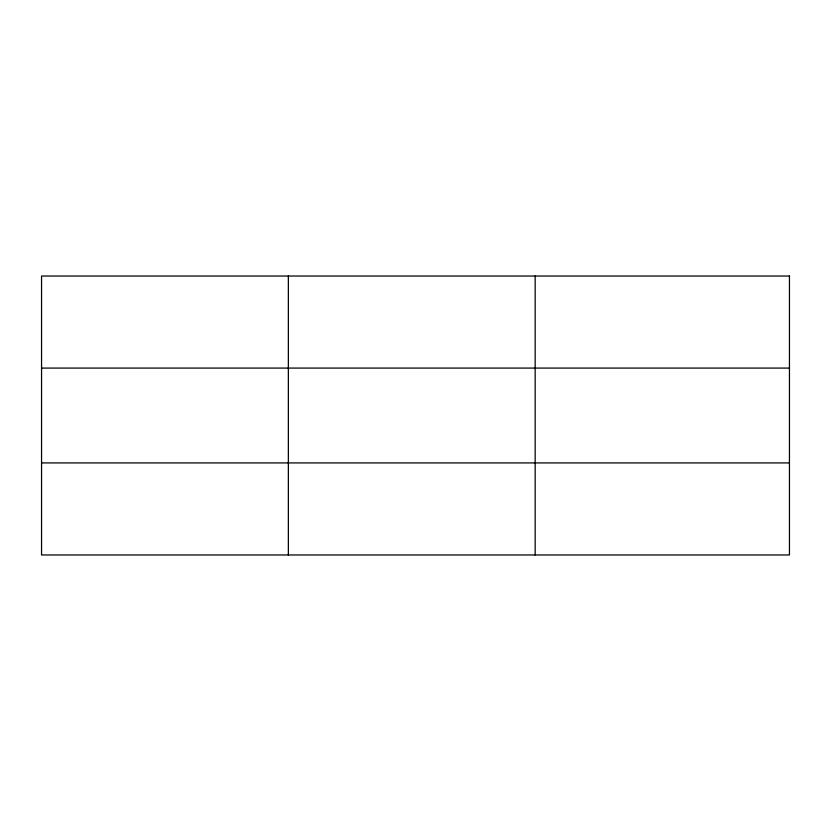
<?xml version="1.0" encoding="UTF-8"?>
<svg xmlns="http://www.w3.org/2000/svg" width="831" height="831" viewBox="0 0 831 831"><rect width="100%" height="100%" fill="white"/><g stroke="black" fill="none" stroke-linecap="round" stroke-linejoin="round"><path stroke-width="1.25" d="M535.164 554.973L535.164 276.027M41.55 368.081L789.45 368.081M41.55 462.919L789.45 462.919M288.357 276.027L288.357 554.973M789.45 276.027L789.45 554.973L41.55 554.973L41.55 276.027L789.45 276.027"/></g></svg>
